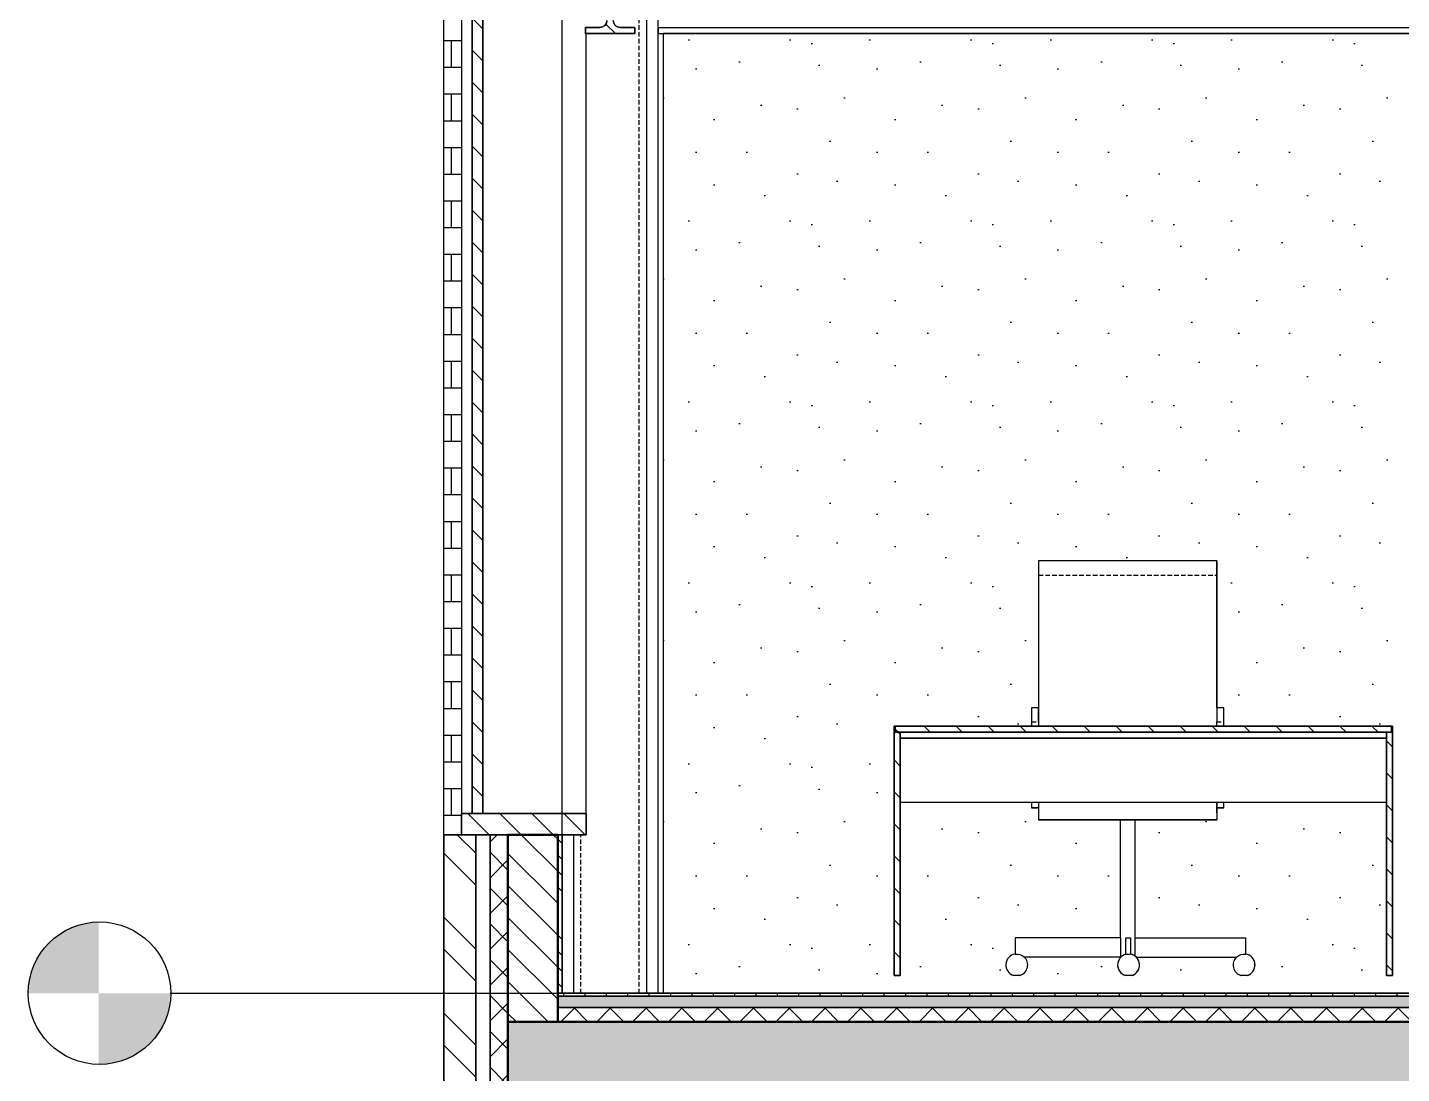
# Model space of a CAD drawing. Header units: millimetres. Extents: x -100 to 224448, y 0 to 22177.
# Drawn here: x 73510 to 77368, y 13375 to 16312 of the extents above; entities that cross this region are included whole.
import ezdxf

# ---------------------------------------------------------------- set-up
doc = ezdxf.new("R2010")
doc.units = ezdxf.units.MM
doc.linetypes.add('DASHED', pattern=[19.05, 12.7, -6.35])
doc.layers.get('0').update_dxf_attribs({"true_color": 0xdfdfdf})
for name, color, linetype in [('Background_0', 7, 'Continuous'), ('Background_Front bricks', 7, 'Continuous'), ('Background_GLASS', 161, 'Continuous'), ('Background_WINDOW_FRAME', 253, 'Continuous'), ('Boundary_0', 7, 'Continuous'), ('Boundary_Air', 7, 'Continuous'), ('Boundary_Cavity Wall_ Front', 7, 'Continuous'), ('Boundary_Floor_ Ceramic Tiles', 7, 'Continuous'), ('Boundary_Front bricks', 7, 'Continuous'), ('Boundary_GLASS', 161, 'Continuous'), ('Boundary_Gypsum Board', 54, 'Continuous'), ('Boundary_Insulation_ Extruded Polystyrene', 42, 'Continuous'), ('Boundary_Insulation_ Polyurethane Foam', 42, 'Continuous'), ('Boundary_Screed', 7, 'Continuous'), ('Boundary_WINDOW_FRAME', 253, 'Continuous'), ('Elevation_Front bricks', 7, 'Continuous'), ('Elevation_Plaster_ Cement', 7, 'Continuous'), ('Fill_0', 7, 'Continuous'), ('Fill_Concrete_ Reinforced', 85, 'Continuous'), ('Fill_Floor_ Ceramic Tiles', 251, 'Continuous'), ('Fill_Front bricks', 7, 'Continuous'), ('Fill_GLASS', 161, 'Continuous'), ('Fill_Gypsum Board', 251, 'Continuous'), ('Fill_Insulation_ Extruded Polystyrene', 42, 'Continuous'), ('Fill_Insulation_ Polyurethane Foam', 42, 'Continuous'), ('Fill_Screed', 251, 'Continuous'), ('Fill_Supporting Wall_ Brick', 11, 'Continuous'), ('Fill_WINDOW_FRAME', 253, 'Continuous'), ('Viewport border', 7, 'Continuous')]:
    doc.layers.add(name, color=color, linetype=linetype)
for name, color, linetype, lineweight in [('Background_Air', 7, 'Continuous', 9), ('Background_Concrete_ Reinforced', 7, 'Continuous', 9), ('Background_Floor_ Ceramic Tiles', 7, 'Continuous', 9), ('Background_Gypsum Board', 7, 'Continuous', 9), ('Background_Insulation_ Extruded Polystyrene', 7, 'Continuous', 9), ('Background_Insulation_ Polyurethane Foam', 7, 'Continuous', 9), ('Background_Screed', 7, 'Continuous', 9), ('Background_Supporting Wall_ Brick', 7, 'Continuous', 9), ('Boundary_Concrete_ Reinforced', 99, 'Continuous', 50), ('Boundary_Supporting Wall_ Brick', 14, 'Continuous', 50)]:
    doc.layers.add(name, color=color, linetype=linetype, lineweight=lineweight)
doc.layers.add('BIM_ROOM_LINES', color=7, linetype='Continuous', plot=False)
doc.styles.get("Standard").update_dxf_attribs({"font": 'arial.ttf'})
pattern_1 = [(45, (-5595.9, -5200), (-44.90128, 44.90128), [])]

# ---------------------------------------------------------------- blocks, each defined once
blk = doc.blocks.new('_StoryIndicator')
h = blk.add_hatch(color=256)
h.paths.add_polyline_path([(-198.9, 0.4), (1.1, 0.4), (1.1, 200.4, 0.414214)])
h.paths.add_polyline_path([(201.1, 0.4), (1.1, 0.4), (1.1, -199.6, 0.414214)])
blk.add_line((-200, 0), (-800, 0))
blk.add_circle((-1.1, -0.4), 200)
for tag, p in [('STORYNAME', (346.3, 56.7)), ('STORYELEVATION', (350.5, -171.6))]:
    blk.add_attdef(tag, p, '', height=100)
blk = doc.blocks.new("AA'__section__..%5CMainBuilding.dwg", base_point=(4426.8, -9050, 0))
at = {"layer": 'Elevation_Front bricks'}
h = blk.add_hatch(dxfattribs=at)
h.set_pattern_fill('V_MASONRY300x75', color=256, scale=10, style=0)
h.paths.add_polyline_path([(5645.9, 5055), (5645.9, 7295), (5645.9, 7355), (5595.9, 7355), (5595.9, 4995), (5645.9, 4995)])
at = {"layer": 'Elevation_Plaster_ Cement'}
h = blk.add_hatch(dxfattribs=at)
h.set_pattern_fill('DOTS2', color=256, scale=20, style=0)
h.paths.add_polyline_path([(10745.9, 6690), (10745.9, 5300), (10895.9, 5300), (10895.9, 7245), (6212.9, 7245), (6212.9, 4550), (9945.9, 4550), (9945.9, 5086), (9777.5, 5086), (9777.5, 4600), (9760.5, 4600), (9760.5, 5300), (9763.5, 5300), (9945.9, 5300), (9945.9, 6690)])
h.paths.add_polyline_path([(8327.5, 4600), (8310.5, 4600), (8310.5, 5300), (8313.5, 5300), (8696.4, 5300), (8696.4, 5311.9), (8696.4, 5340.2), (8696.4, 5351.9), (8716.4, 5351.9), (8716.4, 5724.1), (8716.4, 5752.4), (8716.4, 5764.1), (9216.4, 5764.1), (9216.4, 5755.3), (9216.4, 5752.4), (9216.4, 5734.1), (9216.4, 5724.1), (9216.4, 5351.9), (9236.4, 5351.9), (9236.4, 5340.2), (9236.4, 5321.9), (9236.4, 5313.1), (9236.4, 5311.9), (9236.4, 5300), (9707.5, 5300), (9710.5, 5300), (9710.5, 4600), (9693.5, 4600), (9693.5, 5086), (9236.4, 5086), (9236.4, 5071.2), (9216.4, 5071.2), (9216.4, 5056.9), (9216.4, 5042.8), (9216.4, 5036.9), (8986.9, 5036.9), (8986.9, 4705.4), (9297.8, 4705.4), (9297.8, 4660, -0.168014), (9315.7, 4650.7, -0.191533), (9324.1, 4629.5, -0.33166), (9302.1, 4600), (9284.5, 4600, -0.131778), (9270.9, 4608.4, -0.414557), (9272.2, 4651.9), (8990.1, 4651.9, -0.006299), (8990.7, 4651.4, -0.008248), (8991.4, 4650.7, -0.191521), (8999.8, 4629.5, -0.331657), (8977.8, 4600), (8969, 4600), (8960.2, 4600, -0.131769), (8946.6, 4608.4, -0.414572), (8947.9, 4651.9), (8946.2, 4651.9), (8945.9, 4651.9), (8676, 4651.9, -0.206646), (8685.7, 4629.5, -0.331656), (8663.7, 4600), (8646.1, 4600, -0.131779), (8632.5, 4608.4, -0.606132), (8650.3, 4660), (8650.3, 4705.4), (8945.9, 4705.4), (8945.9, 5036.9), (8716.4, 5036.9), (8716.4, 5071.2), (8696.4, 5071.2), (8696.4, 5086), (8327.5, 5086)], flags=16)
h.paths.add_polyline_path([(6877.5, 4600), (6860.5, 4600), (6860.5, 5300), (6863.5, 5300), (7246.4, 5300), (7246.4, 5311.9), (7246.4, 5340.2), (7246.4, 5351.9), (7266.4, 5351.9), (7266.4, 5724.1), (7266.4, 5752.4), (7266.4, 5764.1), (7766.4, 5764.1), (7766.4, 5755.3), (7766.4, 5752.4), (7766.4, 5734.1), (7766.4, 5724.1), (7766.4, 5351.9), (7786.4, 5351.9), (7786.4, 5340.2), (7786.4, 5321.9), (7786.4, 5313.1), (7786.4, 5311.9), (7786.4, 5300), (8257.5, 5300), (8260.5, 5300), (8260.5, 4600), (8243.5, 4600), (8243.5, 5086), (7786.4, 5086), (7786.4, 5071.2), (7766.4, 5071.2), (7766.4, 5056.9), (7766.4, 5042.8), (7766.4, 5036.9), (7536.9, 5036.9), (7536.9, 4705.4), (7847.8, 4705.4), (7847.8, 4660, -0.168014), (7865.7, 4650.7, -0.191533), (7874.1, 4629.5, -0.33166), (7852.1, 4600), (7834.5, 4600, -0.131778), (7820.9, 4608.4, -0.414557), (7822.2, 4651.9), (7540.1, 4651.9, -0.006299), (7540.7, 4651.4, -0.008243), (7541.4, 4650.7, -0.191527), (7549.8, 4629.5, -0.331657), (7527.8, 4600), (7519, 4600), (7510.2, 4600, -0.131769), (7496.6, 4608.4, -0.414572), (7497.9, 4651.9), (7496.2, 4651.9), (7495.9, 4651.9), (7226, 4651.9, -0.206646), (7235.7, 4629.5, -0.331656), (7213.7, 4600), (7196.1, 4600, -0.131779), (7182.5, 4608.4, -0.606132), (7200.3, 4660), (7200.3, 4705.4), (7495.9, 4705.4), (7495.9, 5036.9), (7266.4, 5036.9), (7266.4, 5071.2), (7246.4, 5071.2), (7246.4, 5086), (6877.5, 5086)], flags=16)
at = {"layer": 'Fill_0', "extrusion": (-1.74004e-16, 1.92167e-29, -1)}
h = blk.add_hatch(dxfattribs=at)
h.set_pattern_fill('ANSI31', color=256, scale=20, style=0)
h.set_pattern_definition(pattern_1)
edge = h.paths.add_edge_path()
edge.add_line((-5993.4, 7533.3), (-5993.4, 7550))
edge.add_line((-5993.4, 7550), (-6132.4, 7550))
edge.add_line((-6132.4, 7550), (-6132.4, 7533.3))
edge.add_line((-6132.4, 7533.3), (-6091.5, 7533.3))
edge.add_spline(control_points=[(-6091.5, 7533.3), (-6071.6, 7533.3), (-6071.6, 7513.4)], knot_values=[-0.785398, -0.785398, -0.785398, 0.785398, 0.785398, 0.785398], weights=[1, 0.707107, 1], degree=2, periodic=0)
edge.add_line((-6071.6, 7513.4), (-6071.6, 7281.6))
edge.add_spline(control_points=[(-6071.6, 7281.6), (-6071.6, 7261.7), (-6091.5, 7261.7)], knot_values=[-0.785398, -0.785398, -0.785398, 0.785398, 0.785398, 0.785398], weights=[1, 0.707107, 1], degree=2, periodic=0)
edge.add_line((-6091.5, 7261.7), (-6132.4, 7261.7))
edge.add_line((-6132.4, 7261.7), (-6132.4, 7245))
edge.add_line((-6132.4, 7245), (-5993.4, 7245))
edge.add_line((-5993.4, 7245), (-5993.4, 7261.7))
edge.add_line((-5993.4, 7261.7), (-6034.3, 7261.7))
edge.add_spline(control_points=[(-6034.3, 7261.7), (-6054.2, 7261.7), (-6054.2, 7281.6)], knot_values=[-0.785398, -0.785398, -0.785398, 0.785398, 0.785398, 0.785398], weights=[1, 0.707107, 1], degree=2, periodic=0)
edge.add_line((-6054.2, 7281.6), (-6054.2, 7513.4))
edge.add_spline(control_points=[(-6054.2, 7513.4), (-6054.2, 7533.3), (-6034.3, 7533.3)], knot_values=[-0.785398, -0.785398, -0.785398, 0.785398, 0.785398, 0.785398], weights=[1, 0.707107, 1], degree=2, periodic=0)
edge.add_line((-6034.3, 7533.3), (-5993.4, 7533.3))
at = {"layer": 'Fill_0', "extrusion": (2.40032e-15, 6.69558e-17, -1)}
h = blk.add_hatch(dxfattribs=at)
h.set_pattern_fill('ANSI31', color=256, scale=20, style=0)
h.set_pattern_definition([(45, (-5595.9, -5200), (-44.90128, 44.90128), [])])
h.paths.add_polyline_path([(-6863.5, 5300), (-6863.5, 5283), (-6877.5, 5283), (-6877.5, 4600), (-6860.5, 4600), (-6860.5, 5300)])
at = {"layer": 'Fill_0', "extrusion": (5.36182e-17, 2.05269e-28, -1)}
h = blk.add_hatch(dxfattribs=at)
h.set_pattern_fill('ANSI31', color=256, scale=20, style=0)
h.set_pattern_definition(pattern_1)
h.paths.add_polyline_path([(-6863.5, 5300), (-8257.5, 5300), (-8257.5, 5283), (-6863.5, 5283)])
at = {"layer": 'Fill_0', "extrusion": (-9.05338e-16, 1.11462e-16, -1)}
h = blk.add_hatch(dxfattribs=at)
h.set_pattern_fill('ANSI31', color=256, scale=20, style=0)
h.set_pattern_definition([(45, (-5595.9, -5200), (-44.90128, 44.90128), [])])
h.paths.add_polyline_path([(-8257.5, 5283), (-8257.5, 5300), (-8260.5, 5300), (-8260.5, 4600), (-8243.5, 4600), (-8243.5, 5283)])
at = {"layer": 'Fill_Concrete_ Reinforced', "extrusion": (1.66128e-17, 2.88827e-15, -1)}
h = blk.add_hatch(dxfattribs=at)
h.set_pattern_fill('CONCRETE1', color=256, scale=20, angle=15, style=0)
h.set_pattern_definition([(15, (-5595.9, -5200), (287.368, 497.736), [50.8, -355.6]), (105, (-5595.9, -5200), (-497.736, 287.368), [50.8, -355.6]), (150, (-5546.83, -5186.85), (-392.5523, -105.184), [71.842, -502.8944]), (15, (-5606, -4966.04), (287.368, 497.736), [50.8, -355.6]), (60, (-5574.9, -4984), (-105.184, 392.5523), [35.921, -538.8154]), (150, (-5574.9, -4984), (-392.5523, -105.184), [35.921, -538.8154]), (15, (-5485.1, -4828.46), (287.368, 497.736), [71.842, -334.558]), (60, (-5485.1, -4828.46), (-105.184, 392.5523), [50.8, -523.9364]), (150, (-5415.7, -4809.87), (-392.5523, -105.184), [50.8, -523.9364]), (105, (-5352.3, -5029.55), (-497.736, 287.368), [50.8, -355.6]), (60, (-5352.32, -5029.55), (-105.184, 392.5523), [35.921, -538.8154]), (150, (-5334.36, -4998.44), (-392.5523, -105.184), [35.921, -538.8154]), (15, (-5573.13, -5088.7), (287.368, 497.736), [25.4, -340.36]), (15, (-5305, -4911.7), (287.368, 497.736), [25.4, -340.36]), (105, (-5440.83, -4895.5), (-497.736, 287.368), [25.4, -340.36]), (150, (-5332.6, -5103.15), (-392.5523, -105.184), [35.921, -538.8154]), (150, (-5576.65, -4879.3), (-392.5523, -105.184), [35.921, -538.8154]), (60, (-5446.4, -5021.9), (-105.184, 392.5523), [35.921, -538.8154]), (105, (-5474.1, -5114.77), (-497.736, 287.368), [6.35, -400.05]), (105, (-5500.1, -4944.24), (-497.736, 287.368), [6.35, -400.05]), (105, (-5334.15, -4827.46), (-497.736, 287.368), [6.35, -400.05]), (105, (-5272.14, -5034.36), (-497.736, 287.368), [6.35, -400.05])])
h.paths.add_polyline_path([(-26015.9, 4300), (-5775.9, 4300), (-5775.9, 4470), (-5915.9, 4470), (-25875.9, 4470), (-26015.9, 4470)])
at = {"layer": 'Fill_Floor_ Ceramic Tiles', "extrusion": (2.10113e-17, -4.02994e-14, -1)}
h = blk.add_hatch(dxfattribs=at)
h.set_pattern_fill('_USER', color=256, scale=60, angle=90, style=0, pattern_type=0)
h.set_pattern_definition([(90, (-5595.9, -5200), (-60, -2e-13), [])])
h.paths.add_polyline_path([(-5915.9, 4550), (-25875.9, 4550), (-25875.9, 4542), (-5915.9, 4542)])
at = {"layer": 'Fill_Front bricks', "extrusion": (3.5967e-15, 3.90634e-16, -1)}
h = blk.add_hatch(dxfattribs=at)
h.set_pattern_fill('ANSI32', color=256, scale=20, style=0)
h.set_pattern_definition([(45, (-5595.9, -5200), (-134.704, 134.704), []), (45, (-5506.1, -5200), (-134.704, 134.704), [])])
h.paths.add_polyline_path([(-5595.9, 4300), (-5595.9, 4995), (-5685.9, 4995), (-5685.9, 4300)])
at = {"layer": 'Fill_GLASS', "extrusion": (-1.74004e-16, 1.06547e-32, -1)}
h = blk.add_hatch(dxfattribs=at)
h.set_pattern_fill('ANSI31', color=256, scale=20, style=0)
h.set_pattern_definition(pattern_1)
h.paths.add_polyline_path([(-5675.9, 7295), (-5705.9, 7295), (-5705.9, 5055), (-5675.9, 5055)])
at = {"layer": 'Fill_Gypsum Board', "extrusion": (-2.84543e-14, 7.62615e-17, -1)}
h = blk.add_hatch(dxfattribs=at)
h.set_pattern_fill('ANSI34', color=256, scale=10, style=0)
h.set_pattern_definition([(45, (-5595.9, -5200), (-134.704, 134.704), []), (45, (-5551, -5200), (-134.704, 134.704), []), (45, (-5506.1, -5200), (-134.704, 134.704), []), (45, (-5461.2, -5200), (-134.704, 134.704), [])])
h.paths.add_polyline_path([(-5927.9, 4995), (-5927.9, 4550), (-5915.9, 4550), (-5915.9, 4995)])
at = {"layer": 'Fill_Insulation_ Extruded Polystyrene', "extrusion": (2.11813e-17, 8.48409e-16, -1)}
h = blk.add_hatch(dxfattribs=at)
h.set_pattern_fill('INSULATION', color=256, scale=20, style=0)
h.set_pattern_definition([(45, (-5595.9, -5200), (-50.28943, 50.28943), []), (135, (-5595.9, -5200), (-50.28943, -50.28943), [])])
h.paths.add_polyline_path([(-5915.9, 4510), (-25875.9, 4510), (-25875.9, 4470), (-5915.9, 4470)])
at = {"layer": 'Fill_Insulation_ Polyurethane Foam', "extrusion": (6.40106e-15, -6.69773e-18, -1)}
h = blk.add_hatch(dxfattribs=at)
h.set_pattern_fill('INSULATION', color=256, scale=20, style=0)
h.set_pattern_definition([(45, (-5595.9, -5200), (-50.28943, 50.28943), []), (135, (-5595.9, -5200), (-50.28943, -50.28943), [])])
h.paths.add_polyline_path([(-5725.9, 4300), (-5725.9, 4995), (-5775.9, 4995), (-5775.9, 4470), (-5775.9, 4300)])
at = {"layer": 'Fill_Screed', "extrusion": (2.11813e-17, 1.06051e-15, -1)}
h = blk.add_hatch(dxfattribs=at)
h.set_pattern_fill('SCREED', color=256, scale=20, angle=15, style=0)
h.set_pattern_definition([(15, (-5595.9, -5200), (915.6406, 508.3053), [-127, 0, -381, 0]), (15, (-5599.19, -5187.73), (915.6406, 508.3053), [-50.8, 0, -177.8, 0, -91.44, 0, -381, 0]), (15, (-5602.47, -5175.47), (915.6406, 508.3053), [-25.4, 0, -127, 0, -127, 0, -279.4, 0, -91.44, 0]), (15, (-5605.76, -5163.2), (915.6406, 508.3053), [-91.44, 0, -406.4, 0]), (15, (-5609.05, -5150.93), (915.6406, 508.3053), [-304.8, 0, -304.8, 0]), (15, (-5612.34, -5138.66), (915.6406, 508.3053), [-431.8, 0]), (15, (-5615.62, -5126.4), (915.6406, 508.3053), [-127, 0, -558.8, 0]), (15, (-5618.9, -5114.13), (915.6406, 508.3053), [-177.8, 0, -101.6, 0]), (15, (-5622.2, -5101.86), (915.6406, 508.3053), [-254, 0]), (15, (-5628.77, -5077.33), (915.6406, 508.3053), [-35.56, 0, -381, 0, -228.6, 0]), (15, (-5632.06, -5065.06), (915.6406, 508.3053), [-50.8, 0, -5.08, 0, -127, 0]), (15, (-5635.34, -5052.8), (915.6406, 508.3053), [-25.4, 0, -330.2, 0, -381, 0]), (15, (-5638.63, -5040.53), (915.6406, 508.3053), [-254, 0]), (15, (-5641.92, -5028.26), (915.6406, 508.3053), [-127, 0, -533.4, 0]), (15, (-5648.5, -5003.72), (915.6406, 508.3053), [-609.6, 0]), (15, (-5651.78, -4991.46), (915.6406, 508.3053), [-127, 0, -10.16, 0, -177.8, 0]), (15, (-5655.07, -4979.2), (915.6406, 508.3053), [-35.56, 0, -254, 0, -101.6, 0, -177.8, 0, -203.2, 0]), (15, (-5658.35, -4966.92), (915.6406, 508.3053), [-76.2, 0, -101.6, 0, -254, 0, -10.16, 0, -127, 0]), (15, (-5661.64, -4954.65), (915.6406, 508.3053), [-254, 0])])
h.paths.add_polyline_path([(-5915.9, 4542), (-25875.9, 4542), (-25875.9, 4510), (-5915.9, 4510)])
at = {"layer": 'Fill_Supporting Wall_ Brick', "extrusion": (-1.74937e-15, 9.22281e-16, -1)}
h = blk.add_hatch(dxfattribs=at)
h.set_pattern_fill('ANSI31', color=256, scale=20, style=0)
h.set_pattern_definition([(45, (-5595.9, -5200), (-44.9013, 44.9013), [])])
h.paths.add_polyline_path([(-5775.9, 4470), (-5775.9, 4995), (-5915.9, 4995), (-5915.9, 4550), (-5915.9, 4470)])
at = {"layer": 'Fill_WINDOW_FRAME', "extrusion": (1.79904e-16, 1.06547e-32, -1)}
h = blk.add_hatch(dxfattribs=at)
h.set_pattern_fill('ANSI31', color=256, scale=20, style=0)
h.set_pattern_definition([(45, (-5595.9, -5200), (-44.9013, 44.9013), [])])
h.paths.add_polyline_path([(-5995.9, 4995), (-5645.9, 4995), (-5645.9, 5055), (-5995.9, 5055)])
at = {"linetype": 'DASHED', "extrusion": (0, 1, 1.06547e-32)}
for p, q in [((6144.9, 4550), (6144.9, 7550)), ((7266.4, 5724.1), (7766.4, 5724.1)), ((7766.4, 5724.1), (7766.4, 5724.1)), ((7246.4, 5311.9), (7266.4, 5311.9)), ((7766.4, 5311.9), (7786.4, 5311.9)), ((5980.9, 4550), (5980.9, 4995))]:
    blk.add_line(p, q, dxfattribs=at)
blk.add_line((5427.9, 4550), (41613.9, 4550))
blk.add_line((5427.9, 4550), (41613.9, 4550))
at = {"layer": 'Background_0', "extrusion": (0, 1, 1.06547e-32)}
for p, q in [((6165.9, 4550), (6165.9, 7550)), ((6197.9, 4550), (6197.9, 7550)), ((5993.4, 7261.7), (5993.4, 7245)), ((6034.3, 7261.7), (5993.4, 7261.7)), ((6132.4, 7261.7), (6091.5, 7261.7)), ((6132.4, 7245), (6132.4, 7261.7)), ((6197.9, 7261.7), (6197.9, 7245)), ((6197.9, 7261.7), (10895.9, 7261.7)), ((5993.4, 7245), (6132.4, 7245)), ((6197.9, 7245), (10895.9, 7245)), ((6212.9, 4550), (6212.9, 7245)), ((10895.9, 7245), (6212.9, 7245)), ((6212.9, 7245), (6212.9, 7245)), ((7266.4, 5764.1), (7266.4, 5752.4)), ((7766.4, 5764.1), (7266.4, 5764.1)), ((7266.4, 5752.4), (7266.4, 5724.1)), ((7766.4, 5764.1), (7766.4, 5752.4)), ((7766.4, 5755.3), (7766.4, 5764.1)), ((7766.4, 5764.1), (7766.4, 5752.4)), ((7766.4, 5734.1), (7766.4, 5755.3)), ((7766.4, 5752.4), (7766.4, 5724.1)), ((7766.4, 5752.4), (7766.4, 5724.1)), ((7266.4, 5724.1), (7266.4, 5300)), ((7766.4, 5351.9), (7766.4, 5734.1)), ((7766.4, 5724.1), (7766.4, 5351.9)), ((7766.4, 5724.1), (7766.4, 5351.9)), ((7246.4, 5351.9), (7246.4, 5340.2)), ((7266.4, 5351.9), (7246.4, 5351.9)), ((7246.4, 5340.2), (7246.4, 5311.9)), ((7266.4, 5340.2), (7266.4, 5351.9)), ((7266.4, 5311.9), (7266.4, 5340.2)), ((7766.4, 5351.9), (7766.4, 5340.2)), ((7786.4, 5351.9), (7766.4, 5351.9)), ((7766.4, 5340.2), (7766.4, 5311.9)), ((7786.4, 5340.2), (7786.4, 5351.9)), ((7786.4, 5340.2), (7786.4, 5351.9)), ((7786.4, 5321.9), (7786.4, 5351.9)), ((7786.4, 5351.9), (7786.4, 5351.9)), ((7786.4, 5311.9), (7786.4, 5340.2)), ((7786.4, 5311.9), (7786.4, 5340.2)), ((6863.5, 5300), (6860.5, 5300)), ((6860.5, 5300), (6860.5, 4600)), ((6863.5, 5300), (6863.5, 5283)), ((6863.5, 5283), (6863.5, 5300)), ((8257.5, 5300), (6863.5, 5300)), ((7246.4, 5311.9), (7246.4, 5300)), ((7266.4, 5311.9), (7266.4, 5300)), ((7766.4, 5300), (7766.4, 5311.9)), ((7786.4, 5313.1), (7786.4, 5321.9)), ((7786.4, 5300), (7786.4, 5313.1)), ((7786.4, 5300), (7786.4, 5311.9)), ((7786.4, 5300), (7786.4, 5311.9)), ((8257.5, 5283), (8257.5, 5300)), ((8257.5, 5300), (8257.5, 5283)), ((8260.5, 5300), (8257.5, 5300)), ((8260.5, 4600), (8260.5, 5300)), ((8260.5, 4600), (8260.5, 5300)), ((8260.5, 4600), (8260.5, 5300)), ((8260.5, 4600), (8260.5, 5300)), ((8260.5, 5300), (8260.5, 5300)), ((6863.5, 5283), (8257.5, 5283)), ((6877.5, 5283), (6863.5, 5283)), ((6877.5, 5283), (8243.5, 5283)), ((6877.5, 4600), (6877.5, 5283)), ((6877.5, 5283), (6877.5, 5266)), ((8243.5, 5283), (6877.5, 5283)), ((6877.5, 4600), (6877.5, 5283)), ((6877.5, 5266), (8243.5, 5266)), ((6877.5, 5266), (6877.5, 5086)), ((8243.5, 5266), (6877.5, 5266)), ((8243.5, 5283), (8243.5, 4600)), ((8257.5, 5283), (8243.5, 5283)), ((7246.4, 5086), (6877.5, 5086)), ((7246.4, 5086), (6877.5, 5086)), ((8243.5, 5086), (6877.5, 5086)), ((6877.5, 5086), (6877.5, 5086)), ((6877.5, 4600), (6877.5, 5086)), ((6877.5, 4600), (6877.5, 5086)), ((7246.4, 5086), (7246.4, 5071.2)), ((7246.4, 5071.2), (7266.4, 5071.2)), ((7266.4, 5071.2), (7246.4, 5071.2)), ((7266.4, 5071.2), (7246.4, 5071.2)), ((7266.4, 5086), (7266.4, 5036.9)), ((7766.4, 5071.2), (7766.4, 5086)), ((7766.4, 5086), (7766.4, 5036.9)), ((7766.4, 5056.9), (7766.4, 5071.2)), ((7766.4, 5071.2), (7766.4, 5036.9)), ((7786.4, 5071.2), (7766.4, 5071.2)), ((7786.4, 5071.2), (7766.4, 5071.2)), ((7766.4, 5071.2), (7786.4, 5071.2)), ((7766.4, 5056.9), (7766.4, 5042.8)), ((8243.5, 5086), (7786.4, 5086)), ((8243.5, 5086), (7786.4, 5086)), ((7786.4, 5071.2), (7786.4, 5086)), ((7786.4, 5071.2), (7786.4, 5086)), ((7786.4, 5071.2), (7786.4, 5086)), ((7495.9, 5036.9), (7266.4, 5036.9)), ((7266.4, 5036.9), (7495.9, 5036.9)), ((7766.4, 5036.9), (7266.4, 5036.9)), ((7495.9, 4705.4), (7495.9, 5036.9)), ((7495.9, 5036.9), (7536.9, 5036.9)), ((7766.4, 5036.9), (7536.9, 5036.9)), ((7536.9, 5036.9), (7766.4, 5036.9)), ((7536.9, 5036.9), (7536.9, 4705.4)), ((7536.9, 5036.9), (7536.9, 4705.4)), ((7536.9, 5036.9), (7536.9, 4705.4)), ((7766.4, 5042.8), (7766.4, 5036.9)), ((5927.9, 4550), (5927.9, 4995)), ((5959.9, 4995), (5959.9, 4550)), ((7200.3, 4705.4), (7200.3, 4659.6)), ((7496.2, 4705.4), (7200.3, 4705.4)), ((7496.2, 4705.4), (7496.2, 4651.9)), ((7511.4, 4659), (7511.4, 4705.4)), ((7511.4, 4705.4), (7524.1, 4705.4)), ((7524.1, 4705.4), (7524.1, 4659.6)), ((7536.6, 4705.4), (7847.8, 4705.4)), ((7536.6, 4705.4), (7536.6, 4654.8)), ((7847.8, 4705.4), (7847.8, 4659.6)), ((7847.8, 4705.4), (7847.8, 4660)), ((7847.8, 4705.4), (7847.8, 4660)), ((7847.8, 4705.4), (7847.8, 4705.4)), ((7496.2, 4651.9), (7225.4, 4651.9)), ((7225.4, 4651.9), (7226, 4651.9)), ((7496.2, 4651.9), (7226, 4651.9)), ((7497.9, 4651.9), (7226, 4651.9)), ((7495.9, 4651.9), (7497.9, 4651.9)), ((7495.9, 4651.9), (7497.9, 4651.9)), ((7495.9, 4651.9), (7497.9, 4651.9)), ((7495.9, 4651.9), (7497.9, 4651.9)), ((7495.9, 4651.9), (7497.9, 4651.9)), ((7524.1, 4659.6), (7524.1, 4659.9)), ((7540.1, 4651.9), (7822.8, 4651.9)), ((7540.1, 4651.9), (7822.2, 4651.9)), ((7540.1, 4651.9), (7822.2, 4651.9)), ((7822.2, 4651.9), (7822.8, 4651.9)), ((7847.8, 4659.6), (7847.8, 4660)), ((6860.5, 4600), (6877.5, 4600)), ((6877.5, 4600), (6860.5, 4600)), ((6877.5, 4600), (6860.5, 4600)), ((6860.5, 4600), (6860.5, 4600)), ((6877.5, 4600), (6860.5, 4600)), ((7213.7, 4600), (7196.1, 4600)), ((7213.7, 4600), (7196.1, 4600)), ((7213.7, 4600), (7196.1, 4600)), ((7519, 4600), (7510.2, 4600)), ((7519, 4600), (7510.2, 4600)), ((7519, 4600), (7510.2, 4600)), ((7519, 4600), (7510.2, 4600)), ((7519, 4600), (7510.2, 4600)), ((7519, 4600), (7510.2, 4600)), ((7527.8, 4600), (7519, 4600)), ((7527.8, 4600), (7519, 4600)), ((7527.8, 4600), (7519, 4600)), ((7527.8, 4600), (7519, 4600)), ((7527.8, 4600), (7519, 4600)), ((7527.8, 4600), (7519, 4600)), ((7852.1, 4600), (7834.5, 4600)), ((7852.1, 4600), (7834.5, 4600)), ((7852.1, 4600), (7834.5, 4600)), ((8243.5, 4600), (8260.5, 4600)), ((8243.5, 4600), (8260.5, 4600)), ((8243.5, 4600), (8243.5, 4600)), ((8243.5, 4600), (8260.5, 4600)), ((8243.5, 4600), (8260.5, 4600))]:
    blk.add_line(p, q, dxfattribs=at)
at = {"layer": 'Background_0', "extrusion": (0, 0, -1)}
for centre, start, end in [((-6034.3, 7281.6), 180, 270), ((-6091.5, 7281.6), 270, 0)]:
    blk.add_arc(centre, 19.9, start, end, dxfattribs=at)
at = {"layer": 'Background_0'}
for centre, start, end in [((7204.9, 4629.5), 98.4808, 253.3948), ((7204.9, 4629.5), 286.6064, 46.7024), ((7204.9, 4629.5), 286.6064, 46.7024), ((7204.9, 4629.5), 286.6064, 46.7024), ((7519, 4629.5), 104.2703, 253.3946), ((7519, 4629.5), 133.2982, 253.3946), ((7519, 4629.5), 133.2934, 253.3946), ((7519, 4629.5), 286.6061, 80.5177), ((7519, 4629.5), 286.6061, 45.2586), ((7519, 4629.5), 286.6061, 43.3695), ((7519, 4629.5), 286.6061, 43.3705), ((7519, 4629.5), 286.6061, 43.3698), ((7519, 4629.5), 286.6061, 43.3695), ((7843.3, 4629.5), 133.2986, 253.3941), ((7843.3, 4629.5), 286.6056, 81.5187), ((7843.3, 4629.5), 286.6056, 43.3708), ((7843.3, 4629.5), 286.6056, 43.3689), ((7204.9, 4629.5), 223.3663, 253.3948), ((7204.9, 4629.5), 223.3667, 253.3948), ((7519, 4629.5), 223.3684, 253.3946), ((7519, 4629.5), 223.3684, 253.3946), ((7519, 4629.5), 223.3684, 253.3946), ((7843.3, 4629.5), 223.3658, 253.3941), ((7843.3, 4629.5), 223.3674, 253.3941)]:
    blk.add_arc(centre, 30.8, start, end, dxfattribs=at)
at = {"layer": 'Background_0', "extrusion": (2.73546e-15, 4.07942e-16, -1)}
for centre, start, end in [((-7204.9, 4629.5), 81.4007, 132.4489), ((-7843.3, 4629.5), 47.5511, 98.5993)]:
    blk.add_arc(centre, 30.4, start, end, dxfattribs=at)
at = {"layer": 'Background_0', "extrusion": (2.79669e-15, 4.07942e-16, -1)}
blk.add_arc((-7519, 4629.5), 30.5, 75.5688, 99.5879, dxfattribs=at)
at = {"layer": 'Background_Air', "extrusion": (0, 1, 1.06547e-32)}
for p, q in [((5725.9, 4995), (5685.9, 4995)), ((5685.9, 4995), (5685.9, 4300)), ((5725.9, 4300), (5725.9, 4995))]:
    blk.add_line(p, q, dxfattribs=at)
at = {"layer": 'Background_Concrete_ Reinforced', "extrusion": (0, 1, 1.06547e-32)}
for p, q in [((5915.9, 4470), (5775.9, 4470)), ((5775.9, 4470), (5775.9, 4300)), ((25875.9, 4470), (5915.9, 4470))]:
    blk.add_line(p, q, dxfattribs=at)
at = {"layer": 'Background_Floor_ Ceramic Tiles', "extrusion": (0, 1, 1.06547e-32)}
for p, q in [((5915.9, 4550), (5915.9, 4542)), ((25875.9, 4550), (5915.9, 4550)), ((5915.9, 4542), (25875.9, 4542))]:
    blk.add_line(p, q, dxfattribs=at)
at = {"layer": 'Background_Front bricks', "extrusion": (0, 1, 1.06547e-32)}
for p, q in [((5595.9, 4995), (5595.9, 7355)), ((5685.9, 4995), (5595.9, 4995)), ((5595.9, 4995), (5595.9, 4300)), ((5685.9, 4300), (5685.9, 4995))]:
    blk.add_line(p, q, dxfattribs=at)
at = {"layer": 'Background_GLASS', "extrusion": (0, 1, 1.06547e-32)}
for p, q in [((5675.9, 7295), (5675.9, 5055)), ((5705.9, 5055), (5705.9, 7295)), ((5675.9, 5055), (5705.9, 5055))]:
    blk.add_line(p, q, dxfattribs=at)
at = {"layer": 'Background_Gypsum Board', "extrusion": (0, 1, 1.06547e-32)}
for p, q in [((5927.9, 4995), (5915.9, 4995)), ((5915.9, 4995), (5915.9, 4550)), ((5927.9, 4550), (5927.9, 4995)), ((5915.9, 4550), (5927.9, 4550))]:
    blk.add_line(p, q, dxfattribs=at)
at = {"layer": 'Background_Insulation_ Extruded Polystyrene', "extrusion": (0, 1, 1.06547e-32)}
for p, q in [((25875.9, 4510), (5915.9, 4510)), ((5915.9, 4510), (5915.9, 4470)), ((5915.9, 4470), (25875.9, 4470))]:
    blk.add_line(p, q, dxfattribs=at)
at = {"layer": 'Background_Insulation_ Polyurethane Foam', "extrusion": (0, 1, 1.06547e-32)}
for p, q in [((5775.9, 4995), (5725.9, 4995)), ((5725.9, 4995), (5725.9, 4300)), ((5775.9, 4470), (5775.9, 4995)), ((5775.9, 4300), (5775.9, 4470))]:
    blk.add_line(p, q, dxfattribs=at)
at = {"layer": 'Background_Screed', "extrusion": (0, 1, 1.06547e-32)}
for p, q in [((25875.9, 4542), (5915.9, 4542)), ((5915.9, 4542), (5915.9, 4510)), ((5915.9, 4510), (25875.9, 4510))]:
    blk.add_line(p, q, dxfattribs=at)
at = {"layer": 'Background_Supporting Wall_ Brick', "extrusion": (0, 1, 1.06547e-32)}
for p, q in [((5915.9, 4995), (5775.9, 4995)), ((5775.9, 4995), (5775.9, 4470)), ((5915.9, 4550), (5915.9, 4995)), ((5915.9, 4470), (5915.9, 4550)), ((5775.9, 4470), (5915.9, 4470))]:
    blk.add_line(p, q, dxfattribs=at)
at = {"layer": 'Background_WINDOW_FRAME', "extrusion": (0, 1, 1.06547e-32)}
for p, q in [((5645.9, 7295), (5645.9, 5055)), ((5995.9, 4995), (5995.9, 7245)), ((5995.9, 5055), (5645.9, 5055)), ((5645.9, 5055), (5645.9, 4995)), ((5995.9, 4995), (5995.9, 5055)), ((5995.9, 4995), (5995.9, 5055)), ((5645.9, 4995), (5995.9, 4995)), ((5995.9, 4995), (5927.9, 4995)), ((5995.9, 4995), (5927.9, 4995))]:
    blk.add_line(p, q, dxfattribs=at)
at = {"layer": 'BIM_ROOM_LINES', "extrusion": (0, 1, 1.06547e-32)}
for p, q in [((5927.9, 4550), (5927.9, 7550)), ((25863.9, 4550), (5927.9, 4550))]:
    blk.add_line(p, q, dxfattribs=at)
at = {"layer": 'Boundary_0', "extrusion": (0, 1, 1.06547e-32)}
for p, q in [((5993.4, 7245), (5993.4, 7261.7)), ((5993.4, 7261.7), (6034.3, 7261.7)), ((6091.5, 7261.7), (6132.4, 7261.7)), ((6132.4, 7261.7), (6132.4, 7245)), ((6132.4, 7245), (5993.4, 7245)), ((6860.5, 4600), (6860.5, 5300)), ((6860.5, 5300), (6863.5, 5300)), ((6863.5, 5300), (8257.5, 5300)), ((6863.5, 5283), (6863.5, 5300)), ((6863.5, 5300), (6863.5, 5283)), ((8257.5, 5300), (8257.5, 5283)), ((8257.5, 5283), (8257.5, 5300)), ((8257.5, 5300), (8260.5, 5300)), ((8260.5, 5300), (8260.5, 4600)), ((8257.5, 5283), (6863.5, 5283)), ((6863.5, 5283), (6877.5, 5283)), ((6877.5, 5283), (6877.5, 4600)), ((8243.5, 4600), (8243.5, 5283)), ((8243.5, 5283), (8257.5, 5283)), ((6877.5, 4600), (6860.5, 4600)), ((8260.5, 4600), (8243.5, 4600))]:
    blk.add_line(p, q, dxfattribs=at)
at = {"layer": 'Boundary_0'}
for centre, start, end in [((6034.3, 7281.6), 270, 0), ((6091.5, 7281.6), 180, 270)]:
    blk.add_arc(centre, 19.9, start, end, dxfattribs=at)
at = {"layer": 'Boundary_Air', "extrusion": (0, 1, 1.06547e-32)}
for p, q in [((5685.9, 4300), (5685.9, 4995)), ((5685.9, 4995), (5725.9, 4995)), ((5725.9, 4995), (5725.9, 4300))]:
    blk.add_line(p, q, dxfattribs=at)
at = {"layer": 'Boundary_Cavity Wall_ Front', "extrusion": (0, 1, 1.06547e-32)}
for p, q in [((5595.9, 855), (5595.9, 4995)), ((5595.9, 4995), (5927.9, 4995)), ((5927.9, 4995), (5927.9, 4550)), ((5927.9, 4550), (5915.9, 4550)), ((5915.9, 4550), (5915.9, 4470)), ((5915.9, 4470), (5775.9, 4470)), ((5775.9, 4470), (5775.9, 4300))]:
    blk.add_line(p, q, dxfattribs=at)
at = {"layer": 'Boundary_Concrete_ Reinforced', "extrusion": (0, 1, 1.06547e-32)}
for p, q in [((5775.9, 4300), (5775.9, 4470)), ((5775.9, 4470), (5915.9, 4470)), ((5915.9, 4470), (25875.9, 4470))]:
    blk.add_line(p, q, dxfattribs=at)
at = {"layer": 'Boundary_Floor_ Ceramic Tiles', "extrusion": (0, 1, 1.06547e-32)}
for p, q in [((5915.9, 4550), (25875.9, 4550)), ((5915.9, 4542), (5915.9, 4550)), ((25875.9, 4542), (5915.9, 4542))]:
    blk.add_line(p, q, dxfattribs=at)
at = {"layer": 'Boundary_Front bricks', "extrusion": (0, 1, 1.06547e-32)}
for p, q in [((5595.9, 4300), (5595.9, 4995)), ((5595.9, 4995), (5685.9, 4995)), ((5685.9, 4995), (5685.9, 4300))]:
    blk.add_line(p, q, dxfattribs=at)
at = {"layer": 'Boundary_GLASS', "extrusion": (0, 1, 1.06547e-32)}
for p, q in [((5675.9, 5055), (5675.9, 7295)), ((5705.9, 7295), (5705.9, 5055)), ((5705.9, 5055), (5675.9, 5055))]:
    blk.add_line(p, q, dxfattribs=at)
at = {"layer": 'Boundary_Gypsum Board', "extrusion": (0, 1, 1.06547e-32)}
for p, q in [((5915.9, 4550), (5915.9, 4995)), ((5915.9, 4995), (5927.9, 4995)), ((5927.9, 4995), (5927.9, 4550)), ((5927.9, 4550), (5915.9, 4550))]:
    blk.add_line(p, q, dxfattribs=at)
at = {"layer": 'Boundary_Insulation_ Extruded Polystyrene', "extrusion": (0, 1, 1.06547e-32)}
for p, q in [((5915.9, 4510), (25875.9, 4510)), ((5915.9, 4470), (5915.9, 4510)), ((25875.9, 4470), (5915.9, 4470))]:
    blk.add_line(p, q, dxfattribs=at)
at = {"layer": 'Boundary_Insulation_ Polyurethane Foam', "extrusion": (0, 1, 1.06547e-32)}
for p, q in [((5725.9, 4300), (5725.9, 4995)), ((5725.9, 4995), (5775.9, 4995)), ((5775.9, 4995), (5775.9, 4470)), ((5775.9, 4470), (5775.9, 4300))]:
    blk.add_line(p, q, dxfattribs=at)
at = {"layer": 'Boundary_Screed', "extrusion": (0, 1, 1.06547e-32)}
for p, q in [((5915.9, 4542), (25875.9, 4542)), ((5915.9, 4510), (5915.9, 4542)), ((25875.9, 4510), (5915.9, 4510))]:
    blk.add_line(p, q, dxfattribs=at)
at = {"layer": 'Boundary_Supporting Wall_ Brick', "extrusion": (0, 1, 1.06547e-32)}
for p, q in [((5775.9, 4470), (5775.9, 4995)), ((5775.9, 4995), (5915.9, 4995)), ((5915.9, 4995), (5915.9, 4550)), ((5915.9, 4550), (5915.9, 4470)), ((5915.9, 4470), (5775.9, 4470))]:
    blk.add_line(p, q, dxfattribs=at)
at = {"layer": 'Boundary_WINDOW_FRAME', "extrusion": (0, 1, 1.06547e-32)}
for p, q in [((5645.9, 4995), (5645.9, 5055)), ((5645.9, 5055), (5995.9, 5055)), ((5995.9, 5055), (5995.9, 4995)), ((5995.9, 4995), (5645.9, 4995))]:
    blk.add_line(p, q, dxfattribs=at)
at = {"rotation": 180}
blk.add_blockref('_StoryIndicator', (4627.9, 4550), dxfattribs=at)
blk.add_blockref('_StoryIndicator', (4627.9, 4550), dxfattribs=at)

msp = doc.modelspace()

# ---------------------------------------------------------------- block references
at = {"layer": 'Viewport border'}
msp.add_blockref("AA'__section__..%5CMainBuilding.dwg", (73509.6, 0), dxfattribs=at)

doc.saveas('drawing.dxf')
